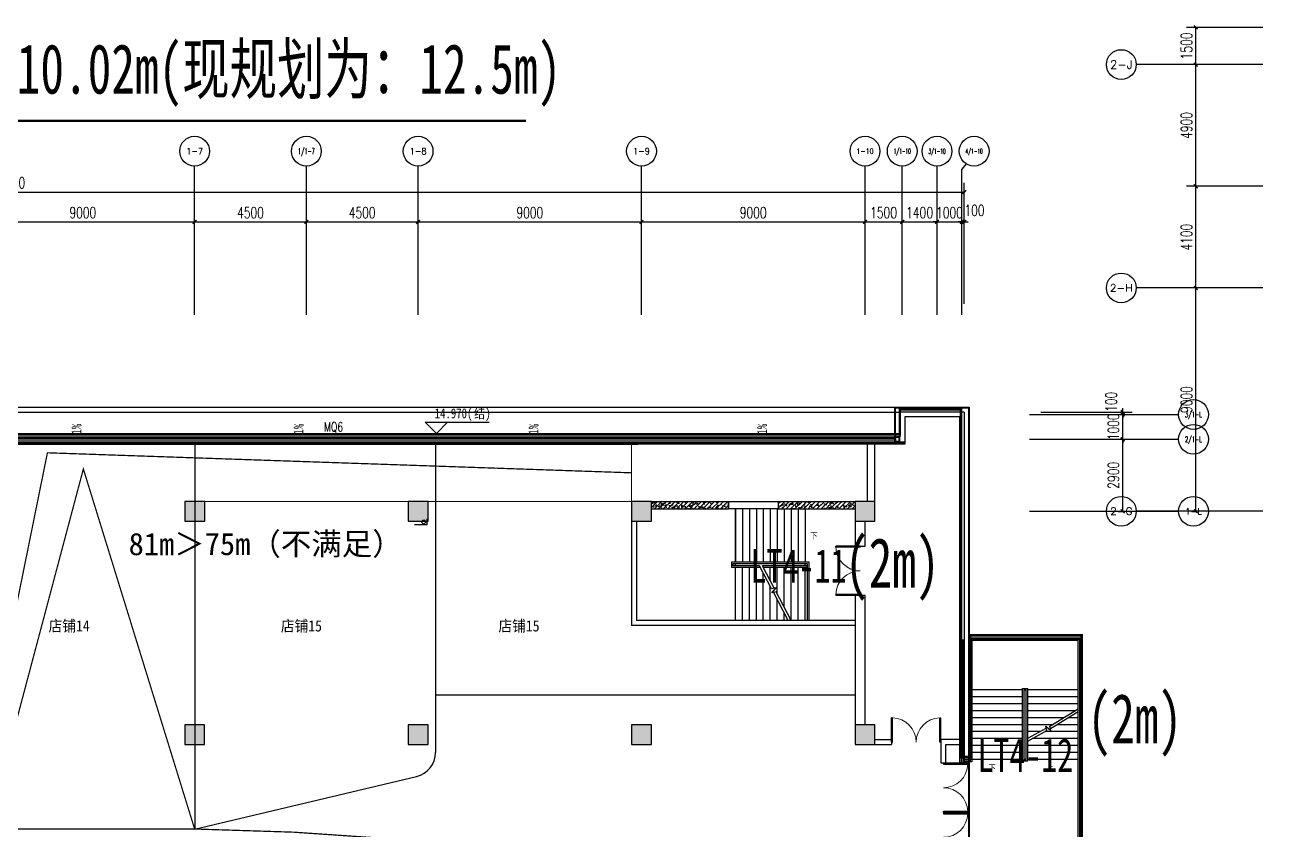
# Model space of a CAD drawing. Header units: millimetres. Extents: x 2508758 to 2608101, y 258149 to 386457.
# Drawn here: x 2557769 to 2608074, y 354016 to 386457 of the extents above; entities that cross this region are included whole.
import ezdxf
from ezdxf.enums import TextEntityAlignment as Align

# ---------------------------------------------------------------- set-up
doc = ezdxf.new("R2010")
doc.units = ezdxf.units.MM
doc.header["$MEASUREMENT"] = 0
doc.linetypes.add('_DASH', pattern=[0.6, 0.4, -0.2])
doc.linetypes.add('DASH', pattern=[0.35, 0.25, -0.1])
doc.layers.get('0').update_dxf_attribs({"linetype": 'CONTINUOUS'})
doc.layers.get('Defpoints').update_dxf_attribs({"linetype": 'CONTINUOUS'})
for name, color, linetype in [('0-商铺线', 2, 'CONTINUOUS'), ('AXIS', 3, 'CONTINUOUS'), ('AXIS_TEXT', 7, 'CONTINUOUS'), ('COLUMN', 255, 'CONTINUOUS'), ('DIM_ELEV', 3, 'CONTINUOUS'), ('DIM_SYMB', 3, 'CONTINUOUS'), ('PUB_HATCH', 251, 'CONTINUOUS'), ('PUB_TEXT', 7, 'CONTINUOUS'), ('RAIL', 163, 'CONTINUOUS'), ('STAIR', 2, 'CONTINUOUS'), ('WALL', 255, 'CONTINUOUS'), ('WINDOW', 4, 'CONTINUOUS'), ('栏杆', 212, 'CONTINUOUS'), ('疏散指示', 1, 'CONTINUOUS'), ('索引', 1, 'CONTINUOUS'), ('门窗', 40, 'CONTINUOUS')]:
    doc.layers.add(name, color=color, linetype=linetype)
doc.layers.add('fire', color=1, linetype='CONTINUOUS', lineweight=5)
doc.styles.add('_TCH_AXIS', font='COMPLEX', dxfattribs={"bigfont": 'GBCBIG'})
doc.styles.add('_TCH_DIM', font='', dxfattribs={"width": 0.8})
doc.styles.add('_TCH_SPACE', font='SIMPLEX', dxfattribs={"height": 5, "bigfont": 'GBCBIG'})
doc.styles.add('COMPLEX', font='COMPLEX')
doc.styles.add('DIM_FONT', font='SIMPLEX', dxfattribs={"width": 0.7, "bigfont": 'GBCBIG'})
doc.styles.add('TK-TITLE', font='simhei.ttf', dxfattribs={"height": 350})
doc.styles.add('黑体', font='simhei.ttf', dxfattribs={"width": 0.7})
doc.styles.get('_TCH_DIM').set_extended_font_data('SimSun')
doc.dimstyles.new('_TCH_ARCH&&150', dxfattribs={"dimscale": 1.5, "dimtxt": 300, "dimasz": 100, "dimexe": 250, "dimexo": 300, "dimgap": 100, "dimtad": 1, "dimdec": 0, "dimzin": 0, "dimdsep": 46, "dimtxsty": 'DIM_FONT', "dimblk": 'ARCHTICK', "dimcen": 0.09, "dimclrt": 7, "dimazin": 2, "dimtfac": 1, "dimtdec": 0, "dimtix": 1, "dimtmove": 2, "dimatfit": 3, "dimfxl": 1, "dimtolj": 1, "dimtzin": 0, "dimarcsym": 0})
pattern_1 = [(45, (1355319.74, -337230.97), (-88.388348, 88.388348), []), (50, (1355319.74, -337230.97), (358.63009, -31.37607), [37.5, -412.5]), (355, (1355319.74, -337230.97), (-69.37567, 376.09607), [30, -330]), (100.4514, (1355349.62, -337233.58), (289.25469, 344.71977), [31.870095, -350.57106]), (46.1842, (1355319.74, -337130.97), (533.62052, -82.75951), [56.25, -618.75]), (96.6356, (1355364.2, -337137.86), (467.33135, 487.05894), [47.80514, -525.8565]), (351.1842, (1355319.74, -337130.97), (467.33097, 487.0593), [45, -495]), (21, (1355369.74, -337155.97), (298.453526, -201.309445), [37.5, -412.5]), (326, (1355369.74, -337155.97), (121.65767, 362.57502), [30, -330]), (71.4514, (1355394.6, -337172.74), (420.111314, 161.26525), [31.870095, -350.57106]), (37.5, (1355319.74, -337230.97), (6.079928, 166.446927), [0, -326, 0, -335, 0, -331.25]), (7.5, (1355319.74, -337230.97), (131.534769, 197.205856), [0, -191, 0, -318.5, 0, -126.25]), (327.5, (1355208.24, -337230.97), (266.911218, -11.277436), [0, -125, 0, -390, 0, -517.5]), (317.5, (1355158.24, -337230.97), (291.593085, 50.05249), [0, -162.5, 0, -259, 0, -367.5])]

# ---------------------------------------------------------------- blocks, each defined once
blk = doc.blocks.new('_ArchTick')
at = {"color": 0, "linetype": 'ByBlock', "const_width": 0.4}
blk.add_lwpolyline([(-0.5, -0.5), (0.5, 0.5)], dxfattribs=at)
blk = doc.blocks.new('*D9')
at = {"layer": 'AXIS', "color": 0, "lineweight": -2, "transparency": 16777216}
for p, q in [((2607624, 375860), (2604549, 375860)), ((2604924, 366860), (2604924, 375860)), ((2607624, 366860), (2604549, 366860))]:
    blk.add_line(p, q, dxfattribs=at)
at = {"layer": 'Defpoints', "color": 0, "transparency": 16777216}
for p in [(2604924, 375860), (2608074, 375860), (2608074, 366860)]:
    blk.add_point(p, dxfattribs=at)
at = {"layer": 'AXIS', "color": 0, "lineweight": -2, "transparency": 16777216, "xscale": 150, "yscale": 150, "zscale": 150}
for p, rotation in [((2604924, 375860), 90), ((2604924, 366860), 270)]:
    blk.add_blockref('_ArchTick', p, dxfattribs=dict(at, rotation=rotation))
at = {"layer": 'AXIS', "color": 7, "transparency": 16777216, "insert": (2604549, 371360), "char_height": 450, "attachment_point": 5, "rotation": 90, "style": 'DIM_FONT'}
blk.add_mtext('\\A1;9000', dxfattribs=at)
blk = doc.blocks.new('*D10')
at = {"layer": 'AXIS', "color": 0, "lineweight": -2, "transparency": 16777216}
for p, q in [((2607624, 379960), (2604549, 379960)), ((2604924, 375860), (2604924, 379960)), ((2607624, 375860), (2604549, 375860))]:
    blk.add_line(p, q, dxfattribs=at)
at = {"layer": 'Defpoints', "color": 0, "transparency": 16777216}
for p in [(2604924, 379960), (2608074, 379960), (2608074, 375860)]:
    blk.add_point(p, dxfattribs=at)
at = {"layer": 'AXIS', "color": 0, "lineweight": -2, "transparency": 16777216, "xscale": 150, "yscale": 150, "zscale": 150}
for p, rotation in [((2604924, 379960), 90), ((2604924, 375860), 270)]:
    blk.add_blockref('_ArchTick', p, dxfattribs=dict(at, rotation=rotation))
at = {"layer": 'AXIS', "color": 7, "transparency": 16777216, "insert": (2604549, 377910), "char_height": 450, "attachment_point": 5, "rotation": 90, "style": 'DIM_FONT'}
blk.add_mtext('\\A1;4100', dxfattribs=at)
blk = doc.blocks.new('*D11')
at = {"layer": 'AXIS', "color": 0, "lineweight": -2, "transparency": 16777216}
for p, q in [((2607624, 384860), (2604549, 384860)), ((2604924, 379960), (2604924, 384860)), ((2607624, 379960), (2604549, 379960))]:
    blk.add_line(p, q, dxfattribs=at)
at = {"layer": 'Defpoints', "color": 0, "transparency": 16777216}
for p in [(2604924, 384860), (2608074, 384860), (2608074, 379960)]:
    blk.add_point(p, dxfattribs=at)
at = {"layer": 'AXIS', "color": 0, "lineweight": -2, "transparency": 16777216, "xscale": 150, "yscale": 150, "zscale": 150}
for p, rotation in [((2604924, 384860), 90), ((2604924, 379960), 270)]:
    blk.add_blockref('_ArchTick', p, dxfattribs=dict(at, rotation=rotation))
at = {"layer": 'AXIS', "color": 7, "transparency": 16777216, "insert": (2604549, 382410), "char_height": 450, "attachment_point": 5, "rotation": 90, "style": 'DIM_FONT'}
blk.add_mtext('\\A1;4900', dxfattribs=at)
blk = doc.blocks.new('*D12')
at = {"layer": 'AXIS', "color": 0, "lineweight": -2, "transparency": 16777216}
for p, q in [((2607624, 386360), (2604549, 386360)), ((2604924, 384860), (2604924, 386360)), ((2607624, 384860), (2604549, 384860))]:
    blk.add_line(p, q, dxfattribs=at)
at = {"layer": 'Defpoints', "color": 0, "transparency": 16777216}
for p in [(2604924, 386360), (2608074, 386360), (2608074, 384860)]:
    blk.add_point(p, dxfattribs=at)
at = {"layer": 'AXIS', "color": 0, "lineweight": -2, "transparency": 16777216, "xscale": 150, "yscale": 150, "zscale": 150}
for p, rotation in [((2604924, 386360), 90), ((2604924, 384860), 270)]:
    blk.add_blockref('_ArchTick', p, dxfattribs=dict(at, rotation=rotation))
at = {"layer": 'AXIS', "color": 7, "transparency": 16777216, "insert": (2604549, 385610), "char_height": 450, "attachment_point": 5, "rotation": 90, "style": 'DIM_FONT'}
blk.add_mtext('\\A1;1500', dxfattribs=at)
blk = doc.blocks.new('_AXISO')
blk.add_circle((0, 0), 0.5)
at = {"layer": 'AXIS_TEXT', "style": 'COMPLEX', "width": 1.041667}
blk.add_attdef('A', text='', height=0.56, dxfattribs=at).set_placement((-0.25, -0.28), (0.25, -0.28), align=Align.FIT)
blk = doc.blocks.new('*D24')
at = {"layer": 'AXIS', "color": 0, "lineweight": -2, "transparency": 16777216}
for p, q in [((2598680, 369760), (2602355, 369760)), ((2601980, 366860), (2601980, 369760)), ((2598680, 366860), (2602355, 366860))]:
    blk.add_line(p, q, dxfattribs=at)
at = {"layer": 'Defpoints', "color": 0, "transparency": 16777216}
for p in [(2598230, 369760), (2601980, 369760), (2598230, 366860)]:
    blk.add_point(p, dxfattribs=at)
at = {"layer": 'AXIS', "color": 0, "lineweight": -2, "transparency": 16777216, "xscale": 150, "yscale": 150, "zscale": 150}
for p, rotation in [((2601980, 369760), 90), ((2601980, 366860), 270)]:
    blk.add_blockref('_ArchTick', p, dxfattribs=dict(at, rotation=rotation))
at = {"layer": 'AXIS', "color": 7, "transparency": 16777216, "insert": (2601605, 368310), "char_height": 450, "attachment_point": 5, "rotation": 90, "style": 'DIM_FONT'}
blk.add_mtext('\\A1;2900', dxfattribs=at)
blk = doc.blocks.new('*D25')
at = {"layer": 'AXIS', "color": 0, "lineweight": -2, "transparency": 16777216}
for p, q in [((2598680, 370760), (2602355, 370760)), ((2601980, 370760), (2601980, 370910)), ((2601980, 369760), (2601980, 370760)), ((2598680, 369760), (2602355, 369760)), ((2601980, 369760), (2601980, 369610))]:
    blk.add_line(p, q, dxfattribs=at)
at = {"layer": 'Defpoints', "color": 0, "transparency": 16777216}
for p in [(2598230, 370760), (2601980, 370760), (2598230, 369760)]:
    blk.add_point(p, dxfattribs=at)
at = {"layer": 'AXIS', "color": 0, "lineweight": -2, "transparency": 16777216, "xscale": 150, "yscale": 150, "zscale": 150}
for p, rotation in [((2601980, 370760), 270), ((2601980, 369760), 90)]:
    blk.add_blockref('_ArchTick', p, dxfattribs=dict(at, rotation=rotation))
at = {"layer": 'AXIS', "color": 7, "transparency": 16777216, "insert": (2601605, 370260), "char_height": 450, "attachment_point": 5, "rotation": 90, "style": 'DIM_FONT'}
blk.add_mtext('\\A1;1000', dxfattribs=at)
blk = doc.blocks.new('*D26')
at = {"layer": 'AXIS', "color": 0, "lineweight": -2, "transparency": 16777216}
for p, q in [((2598680, 370860), (2602355, 370860)), ((2598680, 370760), (2602355, 370760)), ((2601980, 370860), (2601980, 371010)), ((2601980, 370760), (2601980, 370860)), ((2601980, 370760), (2601980, 370610))]:
    blk.add_line(p, q, dxfattribs=at)
at = {"layer": 'Defpoints', "color": 0, "transparency": 16777216}
for p in [(2598230, 370860), (2598230, 370760), (2601980, 370860)]:
    blk.add_point(p, dxfattribs=at)
at = {"layer": 'AXIS', "color": 0, "lineweight": -2, "transparency": 16777216, "xscale": 150, "yscale": 150, "zscale": 150}
for p, rotation in [((2601980, 370860), 270), ((2601980, 370760), 90)]:
    blk.add_blockref('_ArchTick', p, dxfattribs=dict(at, rotation=rotation))
at = {"layer": 'AXIS', "color": 7, "transparency": 16777216, "insert": (2601515, 371270), "char_height": 450, "attachment_point": 5, "rotation": 90, "style": 'DIM_FONT'}
blk.add_mtext('\\A1;100', dxfattribs=at)
blk = doc.blocks.new('*D73')
at = {"layer": 'AXIS', "color": 0, "lineweight": -2, "transparency": 16777216}
for p, q in [((2555601, 375220), (2555601, 378895)), ((2564601, 375220), (2564601, 378895)), ((2555601, 378520), (2564601, 378520))]:
    blk.add_line(p, q, dxfattribs=at)
at = {"layer": 'Defpoints', "color": 0, "transparency": 16777216}
for p in [(2564601, 378520), (2555601, 374770), (2564601, 374770)]:
    blk.add_point(p, dxfattribs=at)
at = {"layer": 'AXIS', "color": 0, "lineweight": -2, "transparency": 16777216, "xscale": 150, "yscale": 150, "zscale": 150, "rotation": 180}
blk.add_blockref('_ArchTick', (2555601, 378520), dxfattribs=at)
at = {"layer": 'AXIS', "color": 0, "lineweight": -2, "transparency": 16777216, "xscale": 150, "yscale": 150, "zscale": 150}
blk.add_blockref('_ArchTick', (2564601, 378520), dxfattribs=at)
at = {"layer": 'AXIS', "color": 7, "transparency": 16777216, "insert": (2560101, 378895), "char_height": 450, "attachment_point": 5, "style": 'DIM_FONT'}
blk.add_mtext('\\A1;9000', dxfattribs=at)
blk = doc.blocks.new('*D74')
at = {"layer": 'AXIS', "color": 0, "lineweight": -2, "transparency": 16777216}
for p, q in [((2564601, 375220), (2564601, 378895)), ((2569101, 375220), (2569101, 378895)), ((2564601, 378520), (2569101, 378520))]:
    blk.add_line(p, q, dxfattribs=at)
at = {"layer": 'Defpoints', "color": 0, "transparency": 16777216}
for p in [(2569101, 378520), (2564601, 374770), (2569101, 374770)]:
    blk.add_point(p, dxfattribs=at)
at = {"layer": 'AXIS', "color": 0, "lineweight": -2, "transparency": 16777216, "xscale": 150, "yscale": 150, "zscale": 150, "rotation": 180}
blk.add_blockref('_ArchTick', (2564601, 378520), dxfattribs=at)
at = {"layer": 'AXIS', "color": 0, "lineweight": -2, "transparency": 16777216, "xscale": 150, "yscale": 150, "zscale": 150}
blk.add_blockref('_ArchTick', (2569101, 378520), dxfattribs=at)
at = {"layer": 'AXIS', "color": 7, "transparency": 16777216, "insert": (2566851, 378895), "char_height": 450, "attachment_point": 5, "style": 'DIM_FONT'}
blk.add_mtext('\\A1;4500', dxfattribs=at)
blk = doc.blocks.new('*D75')
at = {"layer": 'AXIS', "color": 0, "lineweight": -2, "transparency": 16777216}
for p, q in [((2569101, 375220), (2569101, 378895)), ((2573601, 375220), (2573601, 378895)), ((2569101, 378520), (2573601, 378520))]:
    blk.add_line(p, q, dxfattribs=at)
at = {"layer": 'Defpoints', "color": 0, "transparency": 16777216}
for p in [(2573601, 378520), (2569101, 374770), (2573601, 374770)]:
    blk.add_point(p, dxfattribs=at)
at = {"layer": 'AXIS', "color": 0, "lineweight": -2, "transparency": 16777216, "xscale": 150, "yscale": 150, "zscale": 150, "rotation": 180}
blk.add_blockref('_ArchTick', (2569101, 378520), dxfattribs=at)
at = {"layer": 'AXIS', "color": 0, "lineweight": -2, "transparency": 16777216, "xscale": 150, "yscale": 150, "zscale": 150}
blk.add_blockref('_ArchTick', (2573601, 378520), dxfattribs=at)
at = {"layer": 'AXIS', "color": 7, "transparency": 16777216, "insert": (2571351, 378895), "char_height": 450, "attachment_point": 5, "style": 'DIM_FONT'}
blk.add_mtext('\\A1;4500', dxfattribs=at)
blk = doc.blocks.new('*D76')
at = {"layer": 'AXIS', "color": 0, "lineweight": -2, "transparency": 16777216}
for p, q in [((2573601, 375220), (2573601, 378895)), ((2582601, 375220), (2582601, 378895)), ((2573601, 378520), (2582601, 378520))]:
    blk.add_line(p, q, dxfattribs=at)
at = {"layer": 'Defpoints', "color": 0, "transparency": 16777216}
for p in [(2582601, 378520), (2573601, 374770), (2582601, 374770)]:
    blk.add_point(p, dxfattribs=at)
at = {"layer": 'AXIS', "color": 0, "lineweight": -2, "transparency": 16777216, "xscale": 150, "yscale": 150, "zscale": 150, "rotation": 180}
blk.add_blockref('_ArchTick', (2573601, 378520), dxfattribs=at)
at = {"layer": 'AXIS', "color": 0, "lineweight": -2, "transparency": 16777216, "xscale": 150, "yscale": 150, "zscale": 150}
blk.add_blockref('_ArchTick', (2582601, 378520), dxfattribs=at)
at = {"layer": 'AXIS', "color": 7, "transparency": 16777216, "insert": (2578101, 378895), "char_height": 450, "attachment_point": 5, "style": 'DIM_FONT'}
blk.add_mtext('\\A1;9000', dxfattribs=at)
blk = doc.blocks.new('*D77')
at = {"layer": 'AXIS', "color": 0, "lineweight": -2, "transparency": 16777216}
for p, q in [((2582601, 375220), (2582601, 378895)), ((2591601, 375220), (2591601, 378895)), ((2582601, 378520), (2591601, 378520))]:
    blk.add_line(p, q, dxfattribs=at)
at = {"layer": 'Defpoints', "color": 0, "transparency": 16777216}
for p in [(2591601, 378520), (2582601, 374770), (2591601, 374770)]:
    blk.add_point(p, dxfattribs=at)
at = {"layer": 'AXIS', "color": 0, "lineweight": -2, "transparency": 16777216, "xscale": 150, "yscale": 150, "zscale": 150, "rotation": 180}
blk.add_blockref('_ArchTick', (2582601, 378520), dxfattribs=at)
at = {"layer": 'AXIS', "color": 0, "lineweight": -2, "transparency": 16777216, "xscale": 150, "yscale": 150, "zscale": 150}
blk.add_blockref('_ArchTick', (2591601, 378520), dxfattribs=at)
at = {"layer": 'AXIS', "color": 7, "transparency": 16777216, "insert": (2587101, 378895), "char_height": 450, "attachment_point": 5, "style": 'DIM_FONT'}
blk.add_mtext('\\A1;9000', dxfattribs=at)
blk = doc.blocks.new('*D78')
at = {"layer": 'AXIS', "color": 0, "lineweight": -2, "transparency": 16777216}
for p, q in [((2591601, 375220), (2591601, 378895)), ((2593101, 375220), (2593101, 378895)), ((2591601, 378520), (2593101, 378520))]:
    blk.add_line(p, q, dxfattribs=at)
at = {"layer": 'Defpoints', "color": 0, "transparency": 16777216}
for p in [(2593101, 378520), (2591601, 374770), (2593101, 374770)]:
    blk.add_point(p, dxfattribs=at)
at = {"layer": 'AXIS', "color": 0, "lineweight": -2, "transparency": 16777216, "xscale": 150, "yscale": 150, "zscale": 150, "rotation": 180}
blk.add_blockref('_ArchTick', (2591601, 378520), dxfattribs=at)
at = {"layer": 'AXIS', "color": 0, "lineweight": -2, "transparency": 16777216, "xscale": 150, "yscale": 150, "zscale": 150}
blk.add_blockref('_ArchTick', (2593101, 378520), dxfattribs=at)
at = {"layer": 'AXIS', "color": 7, "transparency": 16777216, "insert": (2592351, 378895), "char_height": 450, "attachment_point": 5, "style": 'DIM_FONT'}
blk.add_mtext('\\A1;1500', dxfattribs=at)
blk = doc.blocks.new('*D79')
at = {"layer": 'AXIS', "color": 0, "lineweight": -2, "transparency": 16777216}
for p, q in [((2593101, 375220), (2593101, 378895)), ((2594501, 375220), (2594501, 378895)), ((2593101, 378520), (2594501, 378520))]:
    blk.add_line(p, q, dxfattribs=at)
at = {"layer": 'Defpoints', "color": 0, "transparency": 16777216}
for p in [(2594501, 378520), (2593101, 374770), (2594501, 374770)]:
    blk.add_point(p, dxfattribs=at)
at = {"layer": 'AXIS', "color": 0, "lineweight": -2, "transparency": 16777216, "xscale": 150, "yscale": 150, "zscale": 150, "rotation": 180}
blk.add_blockref('_ArchTick', (2593101, 378520), dxfattribs=at)
at = {"layer": 'AXIS', "color": 0, "lineweight": -2, "transparency": 16777216, "xscale": 150, "yscale": 150, "zscale": 150}
blk.add_blockref('_ArchTick', (2594501, 378520), dxfattribs=at)
at = {"layer": 'AXIS', "color": 7, "transparency": 16777216, "insert": (2593801, 378895), "char_height": 450, "attachment_point": 5, "style": 'DIM_FONT'}
blk.add_mtext('\\A1;1400', dxfattribs=at)
blk = doc.blocks.new('*D80')
at = {"layer": 'AXIS', "color": 0, "lineweight": -2, "transparency": 16777216}
for p, q in [((2594501, 375220), (2594501, 378895)), ((2595501, 375220), (2595501, 378895)), ((2594501, 378520), (2594351, 378520)), ((2594501, 378520), (2595501, 378520)), ((2595501, 378520), (2595651, 378520))]:
    blk.add_line(p, q, dxfattribs=at)
at = {"layer": 'Defpoints', "color": 0, "transparency": 16777216}
for p in [(2595501, 378520), (2594501, 374770), (2595501, 374770)]:
    blk.add_point(p, dxfattribs=at)
at = {"layer": 'AXIS', "color": 0, "lineweight": -2, "transparency": 16777216, "xscale": 150, "yscale": 150, "zscale": 150}
blk.add_blockref('_ArchTick', (2594501, 378520), dxfattribs=at)
at = {"layer": 'AXIS', "color": 0, "lineweight": -2, "transparency": 16777216, "xscale": 150, "yscale": 150, "zscale": 150, "rotation": 180}
blk.add_blockref('_ArchTick', (2595501, 378520), dxfattribs=at)
at = {"layer": 'AXIS', "color": 7, "transparency": 16777216, "insert": (2595001, 378895), "char_height": 450, "attachment_point": 5, "style": 'DIM_FONT'}
blk.add_mtext('\\A1;1000', dxfattribs=at)
blk = doc.blocks.new('*D81')
at = {"layer": 'AXIS', "color": 0, "lineweight": -2, "transparency": 16777216}
for p, q in [((2595501, 375220), (2595501, 378895)), ((2595601, 375220), (2595601, 378895)), ((2595501, 378520), (2595351, 378520)), ((2595501, 378520), (2595601, 378520)), ((2595601, 378520), (2595751, 378520))]:
    blk.add_line(p, q, dxfattribs=at)
at = {"layer": 'Defpoints', "color": 0, "transparency": 16777216}
for p in [(2595601, 378520), (2595501, 374770), (2595601, 374770)]:
    blk.add_point(p, dxfattribs=at)
at = {"layer": 'AXIS', "color": 0, "lineweight": -2, "transparency": 16777216, "xscale": 150, "yscale": 150, "zscale": 150}
blk.add_blockref('_ArchTick', (2595501, 378520), dxfattribs=at)
at = {"layer": 'AXIS', "color": 0, "lineweight": -2, "transparency": 16777216, "xscale": 150, "yscale": 150, "zscale": 150, "rotation": 180}
blk.add_blockref('_ArchTick', (2595601, 378520), dxfattribs=at)
at = {"layer": 'AXIS', "color": 7, "transparency": 16777216, "insert": (2596011, 378985), "char_height": 450, "attachment_point": 5, "style": 'DIM_FONT'}
blk.add_mtext('\\A1;100', dxfattribs=at)
blk = doc.blocks.new('*D82')
at = {"layer": 'AXIS', "color": 0, "lineweight": -2, "transparency": 16777216}
for p, q in [((2518601, 375220), (2518601, 380095)), ((2595601, 375220), (2595601, 380095)), ((2518601, 379720), (2595601, 379720))]:
    blk.add_line(p, q, dxfattribs=at)
at = {"layer": 'Defpoints', "color": 0, "transparency": 16777216}
for p in [(2595601, 379720), (2518601, 374770), (2595601, 374770)]:
    blk.add_point(p, dxfattribs=at)
at = {"layer": 'AXIS', "color": 0, "lineweight": -2, "transparency": 16777216, "xscale": 150, "yscale": 150, "zscale": 150, "rotation": 180}
blk.add_blockref('_ArchTick', (2518601, 379720), dxfattribs=at)
at = {"layer": 'AXIS', "color": 0, "lineweight": -2, "transparency": 16777216, "xscale": 150, "yscale": 150, "zscale": 150}
blk.add_blockref('_ArchTick', (2595601, 379720), dxfattribs=at)
at = {"layer": 'AXIS', "color": 7, "transparency": 16777216, "insert": (2557101, 380095), "char_height": 450, "attachment_point": 5, "style": 'DIM_FONT'}
blk.add_mtext('\\A1;77000', dxfattribs=at)
blk = doc.blocks.new('_FZH')
blk.add_lwpolyline([(-0.5, -0.5), (0.5, -0.5), (0.5, 0.5), (-0.5, 0.5)], close=True)
at = {"layer": 'PUB_HATCH'}
blk.add_solid([(-0.5, -0.5), (0.5, -0.5), (-0.5, 0.5), (0.5, 0.5)], dxfattribs=at)
blk = doc.blocks.new('$TCHSYS$WIN2D')
for p, q in [((-0.5, 0.5), (0.5, 0.5)), ((-0.5, 0.5), (-0.5, -0.5)), ((0.5, 0.5), (0.5, -0.5)), ((0.5, 0.1667), (-0.5, 0.1667)), ((0.5, -0.1667), (-0.5, -0.1667)), ((-0.5, -0.5), (0.5, -0.5))]:
    blk.add_line(p, q)
blk = doc.blocks.new('$DorLib2D$00000002')
for p, q in [((-0.5, 0), (-0.5, 0.4875)), ((-0.475, 0.4875), (-0.5, 0.4875)), ((-0.475, 0), (-0.475, 0.4875)), ((0.475, 0), (0.475, 0.4875)), ((0.475, 0.4875), (0.5, 0.4875)), ((0.5, 0), (0.5, 0.4875)), ((-0.5, 0), (-0.475, 0)), ((0.5, 0), (0.475, 0))]:
    blk.add_line(p, q)
at = {"lineweight": 13}
for centre, start, end in [((-0.4875, 0), 0, 88.53072), ((0.4875, 0), 91.46928, 180)]:
    blk.add_arc(centre, 0.4875, start, end, dxfattribs=at)

msp = doc.modelspace()

# ---------------------------------------------------------------- hatches: boundary and pattern name
at = {"layer": 'PUB_HATCH'}
h = msp.add_hatch(dxfattribs=at)
h.set_pattern_fill('钢筋混凝土', color=256, scale=50, style=0)
h.set_pattern_definition(pattern_1)
h.paths.add_polyline_path([(2583001.5, 367260.5), (2583001.5, 366960.5), (2586101.5, 366960.5), (2586101.5, 367260.5)])
h = msp.add_hatch(dxfattribs=at)
h.set_pattern_fill('钢筋混凝土', color=256, scale=50, style=0)
h.set_pattern_definition(pattern_1)
h.paths.add_polyline_path([(2591201.5, 366960.5), (2591201.5, 367260.5), (2588101.5, 367260.5), (2588101.5, 366960.5)])

# ---------------------------------------------------------------- linework, layer by layer
msp.add_line((2595601.5, 361660.5), (2595401.5, 361660.5))
at = {"layer": '0-商铺线'}
for p, q in [((2564612.5, 369560.5), (2564612.5, 354060.5)), ((2574301.5, 369660.5), (2574301.5, 357143.5)), ((2574301.5, 359460.5), (2591201.5, 359460.5)), ((2564601.5, 354057.9), (2573531.7, 356170.4))]:
    msp.add_line(p, q, dxfattribs=at)
msp.add_lwpolyline([(2573601.5, 369560.5), (2547701.5, 369660.5), (2547701.5, 370660.5), (2545501.5, 370660.5), (2545501.5, 367260.5), (2537801.5, 367260.5), (2537801.5, 370660.5), (2518801.5, 370660.5), (2518801.5, 349035.5), (2532401.5, 349035.5), (2532401.5, 349035.5), (2536249.9, 353871.8, -0.2285227), (2536641.2, 354060.5), (2564612.5, 354060.5)], format="xyb", dxfattribs=at)
msp.add_arc((2573301.5, 357143.5), 1000, 283.30918, 360, dxfattribs=at)
at = {"layer": 'AXIS'}
for p, q in [((2607624.4, 384860.5), (2602524.4, 384860.5)), ((2595682.1, 380858.5), (2595501.5, 380650.1)), ((2564601.5, 374770.1), (2564601.5, 380770.1)), ((2569101.5, 374770.1), (2569101.5, 380770.1)), ((2573601.5, 374770.1), (2573601.5, 380770.1)), ((2582601.5, 374770.1), (2582601.5, 380770.1)), ((2591601.5, 374770.1), (2591601.5, 380770.1)), ((2593101.5, 374770.1), (2593101.5, 380770.1)), ((2594501.5, 374770.1), (2594501.5, 380770.1)), ((2595501.5, 374770.1), (2595501.5, 380650.1)), ((2607624.4, 375860.5), (2602524.4, 375860.5)), ((2598230.4, 370760.5), (2604230.4, 370760.5)), ((2598230.4, 369760.5), (2604230.4, 369760.5)), ((2598230.4, 366860.5), (2604230.4, 366860.5)), ((2607624.4, 366860.5), (2602524.4, 366860.5))]:
    msp.add_line(p, q, dxfattribs=at)
for centre in [(2564601.5, 381370.1), (2569101.5, 381370.1), (2573601.5, 381370.1), (2582601.5, 381370.1), (2591601.5, 381370.1), (2593101.5, 381370.1), (2594501.5, 381370.1), (2595995.5, 381370.1), (2604830.4, 370760.5), (2604830.4, 369760.5), (2604830.4, 366860.5)]:
    msp.add_circle(centre, 600, dxfattribs=at)
at = {"layer": 'DIM_ELEV'}
for p, q in [((2574340.8, 369999.5), (2573890.8, 370449.5)), ((2573890.8, 370449.5), (2576462.6, 370449.5)), ((2574340.8, 369999.5), (2574790.8, 370449.5))]:
    msp.add_line(p, q, dxfattribs=at)
at = {"layer": 'DIM_SYMB'}
for points in [[(2560154.1, 369932.2, 0, 0, 0), (2560154.1, 370540.5, 120, 0, 0), (2560154.1, 370990.5, 0, 0, 0)], [(2569101.5, 369932.2, 0, 0, 0), (2569101.5, 370540.5, 120, 0, 0), (2569101.5, 370990.5, 0, 0, 0)], [(2578563.4, 369932.2, 0, 0, 0), (2578563.4, 370540.5, 120, 0, 0), (2578563.4, 370990.5, 0, 0, 0)], [(2587767.5, 369932.2, 0, 0, 0), (2587767.5, 370540.5, 120, 0, 0), (2587767.5, 370990.5, 0, 0, 0)], [(2589349.3, 365890.5, 0, 0, 0), (2585174.4, 365890.5, 0, 0, 0), (2585174.4, 363530.5, 0, 0, 0), (2586849.7, 363530.5, 80, 0, 0), (2587100.7, 363530.5, 0, 0, 0)], [(2596701, 356775.5, 0, 0, 0), (2596701, 361147.2, 0, 0, 0), (2599312.7, 361147.2, 0, 0, 0), (2599312.7, 360068.8, 80, 0, 0), (2599312.7, 359768.8, 0, 0, 0)], [(2599286.4, 356563.7, 0, 0, 0), (2599286.4, 357523.7, 80, 0, 0), (2599286.4, 357823.7, 0, 0, 0)]]:
    msp.add_lwpolyline(points, format="xyseb", dxfattribs=at)
at = {"layer": 'fire', "color": 5, "linetype": '_DASH', "ltscale": 1000, "const_width": 50}
msp.add_lwpolyline([(2582201.5, 368410.5), (2558672.8, 369217.4), (2555601.5, 354060.5), (2536264.1, 350754.2), (2532807.8, 341414.2)], dxfattribs=at)
at = {"layer": 'fire', "color": 1}
for points in [[(2564612.5, 367260.5), (2564612.5, 369560.5)], [(2564612.5, 367260.5), (2582201.5, 367260.5), (2582201.5, 369560.5)]]:
    msp.add_lwpolyline(points, dxfattribs=at)
at = {"layer": 'fire', "color": 1, "linetype": '_DASH', "ltscale": 1000, "const_width": 50}
msp.add_lwpolyline([(2532807.8, 341414.2), (2537650.8, 350517.5), (2556266.2, 354060.5), (2560120.1, 368564), (2564601.5, 354057.9), (2568598.2, 353929.5), (2587151.1, 352660.5)], dxfattribs=at)
at = {"layer": 'RAIL'}
msp.add_line((2547901.5, 371060.5), (2593001.5, 371060.5), dxfattribs=at)
for points in [[(2592801.5, 369860.5), (2592801.5, 371060.5), (2593301.5, 371060.5), (2595801.5, 371060.5), (2595801.5, 370760.5), (2595801.5, 339840.5)], [(2592831.5, 369860.5), (2592831.5, 371030.5), (2593301.5, 371030.5), (2595771.5, 371030.5), (2595771.5, 370760.5), (2595771.5, 339840.5)]]:
    msp.add_lwpolyline(points, dxfattribs=at)
for points in [[(2593001.5, 369860.5), (2592801.5, 369860.5), (2592801.5, 369660.5), (2593001.5, 369660.5)], [(2592971.5, 369830.5), (2592831.5, 369830.5), (2592831.5, 369690.5), (2592971.5, 369690.5)]]:
    msp.add_lwpolyline(points, close=True, dxfattribs=at)
at = {"layer": 'STAIR', "linetype": 'DASH'}
msp.add_line((2547901.5, 370860.5), (2593001.5, 370860.5), dxfattribs=at)
at = {"layer": 'STAIR'}
for p, q in [((2586384.6, 366960.5), (2586384.6, 364820.5)), ((2586384.6, 364820.5), (2586384.6, 366960.5)), ((2586664.6, 366960.5), (2586664.6, 364820.5)), ((2586944.6, 366960.5), (2586944.6, 364820.5)), ((2587224.6, 366960.5), (2587224.6, 364820.5)), ((2587504.6, 366960.5), (2587504.6, 364820.5)), ((2587784.6, 366960.5), (2587784.6, 364820.5)), ((2588064.6, 366960.5), (2588064.6, 364820.5)), ((2588344.6, 366960.5), (2588344.6, 364820.5)), ((2588624.6, 366960.5), (2588624.6, 364820.5)), ((2588904.6, 366960.5), (2588904.6, 364820.5)), ((2589184.6, 366960.5), (2589184.6, 364820.5)), ((2586234.6, 364600.5), (2586234.6, 364820.5)), ((2586234.6, 364820.5), (2589334.6, 364820.5)), ((2586294.6, 364660.5), (2586294.6, 364760.5)), ((2586294.6, 364760.5), (2589274.6, 364760.5)), ((2586384.6, 364760.5), (2589184.6, 364760.5)), ((2586384.6, 364660.5), (2586384.6, 364760.5)), ((2589184.6, 364660.5), (2589184.6, 364760.5)), ((2589274.6, 364760.5), (2589274.6, 362460.5)), ((2589334.6, 364820.5), (2589334.6, 362460.5)), ((2587387.9, 364600.5), (2586234.6, 364600.5)), ((2587356.4, 364660.5), (2586294.6, 364660.5)), ((2587356.4, 364660.5), (2586384.6, 364660.5)), ((2586384.6, 362460.5), (2586384.6, 364600.5)), ((2586384.6, 362460.5), (2586384.6, 364600.5)), ((2586664.6, 362460.5), (2586664.6, 364600.5)), ((2586944.6, 362460.5), (2586944.6, 364600.5)), ((2587224.6, 362460.5), (2587224.6, 364600.5)), ((2587841.6, 363736), (2587356.4, 364660.5)), ((2589184.6, 364660.5), (2587469.3, 364660.5)), ((2587942.6, 363758.7), (2587469.3, 364660.5)), ((2589274.6, 364660.5), (2587469.3, 364660.5)), ((2589274.6, 364600.5), (2587500.8, 364600.5)), ((2587504.6, 364593.3), (2587504.6, 364600.5)), ((2587504.6, 362460.5), (2587504.6, 364378.1)), ((2587784.6, 364059.8), (2587784.6, 364600.5)), ((2588064.6, 363526.3), (2588064.6, 364600.5)), ((2588344.6, 362992.9), (2588344.6, 364600.5)), ((2588624.6, 362460.5), (2588624.6, 364600.5)), ((2588904.6, 362460.5), (2588904.6, 364600.5)), ((2589184.6, 362460.5), (2589184.6, 364600.5)), ((2587784.6, 362460.5), (2587784.6, 363844.6)), ((2588023.8, 363777), (2587841.6, 363736)), ((2587842.8, 363578.1), (2588023.8, 363777)), ((2588016.8, 363617.3), (2587842.8, 363578.1)), ((2588511.1, 362460.5), (2587915.8, 363594.6)), ((2588624, 362460.5), (2588016.8, 363617.3)), ((2588064.6, 362460.5), (2588064.6, 363311.2)), ((2588344.6, 362460.5), (2588344.6, 362777.7)), ((2595801.5, 361760.5), (2600298.9, 361760.5)), ((2595851.5, 361710.5), (2600248.9, 361710.5)), ((2600248.9, 347610.5), (2600248.9, 361710.5)), ((2600298.9, 347560.5), (2600298.9, 361760.5)), ((2595901.5, 361660.5), (2600188.9, 361660.5)), ((2600188.9, 347660.5), (2600188.9, 361660.5)), ((2597935.2, 359720.5), (2597935.2, 356800.5)), ((2597935.2, 359720.5), (2598155.2, 359720.5)), ((2598155.2, 356800.5), (2598155.2, 359720.5)), ((2597935.2, 359660.5), (2595801.5, 359660.5)), ((2595851.5, 359380.5), (2595801.5, 359380.5)), ((2597935.2, 359380.5), (2595901.5, 359380.5)), ((2597995.2, 359660.5), (2597995.2, 356860.5)), ((2597995.2, 359660.5), (2597995.2, 356860.5)), ((2598095.2, 359660.5), (2597995.2, 359660.5)), ((2597995.2, 359660.5), (2598095.2, 359660.5)), ((2598095.2, 357615.3), (2598095.2, 359660.5)), ((2598095.2, 356860.5), (2598095.2, 359660.5)), ((2600188.9, 359660.5), (2598155.2, 359660.5)), ((2600188.9, 359380.5), (2598155.2, 359380.5)), ((2595851.5, 359100.5), (2595801.5, 359100.5)), ((2595851.5, 358820.5), (2595801.5, 358820.5)), ((2597935.2, 359100.5), (2595901.5, 359100.5)), ((2597935.2, 358820.5), (2595901.5, 358820.5)), ((2600188.9, 359100.5), (2598155.2, 359100.5)), ((2600050.1, 358820.5), (2598155.2, 358820.5)), ((2599042.2, 358205.4), (2600188.9, 358905.1)), ((2599069, 358105.4), (2600188.9, 358789.9)), ((2595851.5, 358540.5), (2595801.5, 358540.5)), ((2595851.5, 358260.5), (2595801.5, 358260.5)), ((2597935.2, 358540.5), (2595901.5, 358540.5)), ((2597935.2, 358260.5), (2595901.5, 358260.5)), ((2599591.3, 358540.5), (2598155.2, 358540.5)), ((2599132.4, 358260.5), (2598155.2, 358260.5)), ((2598930.7, 358025.6), (2598884.5, 358197.9)), ((2598884.5, 358197.9), (2599090.6, 358025)), ((2599090.6, 358025), (2599042.2, 358205.4)), ((2600188.9, 358260.5), (2599322.7, 358260.5)), ((2600188.9, 358540.5), (2599780.7, 358540.5)), ((2595851.5, 357980.5), (2595801.5, 357980.5)), ((2595851.5, 357700.5), (2595801.5, 357700.5)), ((2597935.2, 357980.5), (2595901.5, 357980.5)), ((2597935.2, 357700.5), (2595901.5, 357700.5)), ((2598155.2, 357716.4), (2598903.9, 358125.6)), ((2598155.2, 357601.1), (2598930.7, 358025.6)), ((2598638.4, 357980.5), (2598155.2, 357980.5)), ((2600188.9, 357700.5), (2598336.7, 357700.5)), ((2600188.9, 357980.5), (2598848.3, 357980.5)), ((2595851.5, 357420.5), (2595801.5, 357420.5)), ((2597935.2, 357420.5), (2595901.5, 357420.5)), ((2600188.9, 357420.5), (2598155.2, 357420.5)), ((2597935.2, 356860.5), (2595601.5, 356860.5)), ((2595851.5, 357140.5), (2595801.5, 357140.5)), ((2597935.2, 357140.5), (2595901.5, 357140.5)), ((2597935.2, 356800.5), (2598155.2, 356800.5)), ((2598095.2, 356860.5), (2597995.2, 356860.5)), ((2597995.2, 356860.5), (2598095.2, 356860.5)), ((2600188.9, 357140.5), (2598155.2, 357140.5)), ((2600188.9, 356860.5), (2598155.2, 356860.5))]:
    msp.add_line(p, q, dxfattribs=at)
for points in [[(2573951.5, 366560.5), (2573951.5, 366310.5), (2573451.5, 366310.5)], [(2595601.5, 356810.5), (2595851.5, 356810.5), (2595851.5, 361710.5)], [(2595801.5, 356860.5), (2595801.5, 361760.5)], [(2595901.5, 361660.5), (2595901.5, 356760.5), (2595601.5, 356760.5)]]:
    msp.add_lwpolyline(points, dxfattribs=at)
msp.add_circle((2573826.5, 366435.5), 75, dxfattribs=at)
at = {"layer": 'WALL'}
for p, q in [((2595601.5, 370860.5), (2593001.5, 370860.5)), ((2593001.5, 370860.5), (2593001.5, 369860.5)), ((2595601.5, 370860.5), (2595601.5, 356722.4)), ((2595401.5, 370660.5), (2593201.5, 370660.5)), ((2593201.5, 370660.5), (2593201.5, 369660.5)), ((2595401.5, 370660.5), (2595401.5, 356722.4)), ((2593001.5, 369860.5), (2592801.5, 369860.5)), ((2592801.5, 369860.5), (2592801.5, 369660.5)), ((2591701.5, 367260.5), (2591701.5, 369560.5)), ((2592001.5, 367260.5), (2592001.5, 369560.5)), ((2592801.5, 369660.5), (2593201.5, 369660.5)), ((2583001.5, 367260.5), (2586101.5, 367260.5)), ((2586101.5, 367260.5), (2586101.5, 366960.5)), ((2588101.5, 367260.5), (2591201.5, 367260.5)), ((2588101.5, 367260.5), (2588101.5, 366960.5)), ((2583001.5, 366960.5), (2586101.5, 366960.5)), ((2588101.5, 366960.5), (2591201.5, 366960.5)), ((2582201.5, 366460.5), (2582201.5, 362260.5)), ((2582401.5, 366460.5), (2582401.5, 362460.5)), ((2591201.5, 366460.5), (2591201.5, 365460.5)), ((2591601.5, 365460.5), (2591601.5, 366460.5)), ((2591201.5, 365460.5), (2591601.5, 365460.5)), ((2591201.5, 363460.5), (2591201.5, 358260.5)), ((2591601.5, 363460.5), (2591201.5, 363460.5)), ((2591601.5, 358260.5), (2591601.5, 363460.5)), ((2591201.5, 362260.5), (2582201.5, 362260.5)), ((2591201.5, 362460.5), (2582401.5, 362460.5)), ((2592001.5, 357660.5), (2592661.9, 357660.5)), ((2592001.5, 357460.5), (2592661.9, 357460.5)), ((2592661.9, 357660.5), (2592661.9, 357460.5))]:
    msp.add_line(p, q, dxfattribs=at)
msp.add_lwpolyline([(2586101.5, 367260.5), (2588101.5, 367260.5), (2588101.5, 366960.5), (2586101.5, 366960.5)], close=True, dxfattribs=at)
msp.add_lwpolyline([(2595401.5, 357660.5), (2594661.9, 357660.5), (2594661.9, 356722.4), (2594861.9, 356722.4), (2594861.9, 357460.5), (2595401.5, 357460.5)], dxfattribs=at)
at = {"layer": 'WINDOW'}
msp.add_line((2595601.5, 356722.4), (2595401.5, 356722.4), dxfattribs=at)
for points in [[(2595401.5, 361660.5), (2595401.5, 356722.4)], [(2595468.2, 361660.5), (2595468.2, 356722.4)], [(2595534.8, 361660.5), (2595534.8, 356722.4)], [(2595601.5, 361660.5), (2595601.5, 356722.4)]]:
    msp.add_lwpolyline(points, dxfattribs=at)
at = {"layer": '栏杆'}
for points in [[(2547701.5, 369660.5), (2547701.5, 369560.5), (2582451.5, 369560.5)], [(2547751.5, 369660.5), (2547751.5, 369610.5), (2582451.5, 369610.5)], [(2593201.5, 369660.5), (2593201.5, 369560.5), (2582451.5, 369560.5)], [(2593151.5, 369660.5), (2593151.5, 369610.5), (2582451.5, 369610.5)]]:
    msp.add_lwpolyline(points, dxfattribs=at)
at = {"layer": '索引', "const_width": 100}
for points in [[(2524007.2, 370860.5), (2528030.5, 382590.5), (2577944.9, 382590.5)], [(2595601.5, 321560.5), (2595601.5, 352560.5), (2595830.3, 352560.5), (2595830.3, 347637.4), (2600327.7, 347637.4), (2600327.7, 361860.5), (2595830.3, 361860.5), (2595830.3, 356960.5), (2595468.2, 356960.5), (2595468.2, 370960.5), (2593001.5, 370960.5), (2593001.5, 369960.5), (2547901.5, 369960.5)]]:
    msp.add_lwpolyline(points, dxfattribs=at)

# ---------------------------------------------------------------- block references
at = {"layer": 'AXIS'}
ref = msp.add_blockref('_AXISO', (2601924.4, 384860.5), dxfattribs=dict(at, xscale=1200, yscale=1200, zscale=1200))
ref.add_attrib('A', '2-J', dxfattribs={"layer": 'AXIS_TEXT', "height": 331.88, "style": '_TCH_AXIS'}).set_placement((2601474, 384694.5), (2602374.8, 384694.5), align=Align.FIT)
ref = msp.add_blockref('_AXISO', (2601924.4, 375860.5), dxfattribs=dict(at, xscale=1200, yscale=1200, zscale=1200))
ref.add_attrib('A', '2-H', dxfattribs={"layer": 'AXIS_TEXT', "height": 291.08, "style": '_TCH_AXIS'}).set_placement((2601467, 375714.9), (2602381.8, 375714.9), align=Align.FIT)
ref = msp.add_blockref('_AXISO', (2601924.4, 366860.5), dxfattribs=dict(at, xscale=1200, yscale=1200, zscale=1200))
ref.add_attrib('A', '2-G', dxfattribs={"layer": 'AXIS_TEXT', "height": 299.3, "style": '_TCH_AXIS'}).set_placement((2601468.4, 366710.8), (2602380.5, 366710.8), align=Align.FIT)
at = {"layer": 'COLUMN', "xscale": 800, "yscale": 800, "zscale": 800}
for p in [(2564612.5, 366860.5), (2573601.5, 366860.5), (2582601.5, 366860.5), (2591601.5, 366860.5), (2564601.5, 357860.5), (2573601.5, 357860.5), (2582601.5, 357860.5), (2591601.5, 357860.5)]:
    msp.add_blockref('_FZH', p, dxfattribs=at)
at = {"layer": 'WINDOW', "xscale": 44700, "yscale": -200, "zscale": 44700}
msp.add_blockref('$TCHSYS$WIN2D', (2570451.5, 369760.5), dxfattribs=at)
at = {"layer": 'WINDOW', "yscale": -2000, "zscale": 2000}
for p, xscale, rotation in [((2591401.5, 364460.5), 2000, 270.0000000000088), ((2593661.9, 357560.5), -2000, 179.9999999999913), ((2594761.9, 355722.4), -2000, 89.9999999999912), ((2594761.9, 353722.4), -2000, 89.9999999999912)]:
    msp.add_blockref('$DorLib2D$00000002', p, dxfattribs=dict(at, xscale=xscale, rotation=rotation))

# ---------------------------------------------------------------- texts
at = {"layer": '0-商铺线', "char_height": 450, "attachment_point": 1, "style": '黑体'}
for s, insert in [('{\\W0.9;店铺14}', (2558719.2, 362468.3)), ('{\\W0.9;店铺15}', (2568073.2, 362468.3)), ('{\\W0.9;店铺15}', (2576836.7, 362468.3))]:
    msp.add_mtext_dynamic_manual_height_columns(s, width=3537.991, gutter_width=17.5, heights=[0], dxfattribs=dict(at, insert=insert))
at = {"layer": 'AXIS', "color": 7, "style": '_TCH_AXIS'}
for s, height, p, p2 in [('1-7', 256.83, (2564265.2, 381241.7), (2564937.8, 381241.7)), ('1-8', 256.83, (2573265.2, 381241.7), (2573937.8, 381241.7)), ('1-9', 256.83, (2582265.2, 381241.7), (2582937.8, 381241.7)), ('1-10', 206.89, (2591256.7, 381266.7), (2591946.3, 381266.7)), ('1-L', 252.81, (2604493.3, 366734.1), (2605167.4, 366734.1))]:
    msp.add_text(s, height=height, dxfattribs=at).set_placement(p, p2, align=Align.FIT)
at = {"layer": 'AXIS', "color": 7, "style": '_TCH_AXIS', "width": 0.65625}
for s, height, p, p2 in [('1/1-7', 236.53, (2568761.5, 381251.8), (2569441.5, 381251.8)), ('1/1-10', 206.3, (2592756.6, 381267), (2593446.4, 381267)), ('3/1-10', 199.45, (2594155.6, 381270.4), (2594847.4, 381270.4)), ('4/1-10', 196.18, (2595649.1, 381272), (2596341.9, 381272)), ('3/1-L', 225.57, (2604488.5, 370647.7), (2605172.2, 370647.7)), ('2/1-L', 223.49, (2604488.1, 369648.7), (2605172.6, 369648.7))]:
    msp.add_text(s, height=height, dxfattribs=at).set_placement(p, p2, align=Align.FIT)
at = {"layer": 'DIM_SYMB', "color": 7, "style": '_TCH_DIM', "width": 0.8}
for p in [(2560038.9, 369953.2), (2568986.3, 369953.2), (2578448.3, 369953.2), (2587652.4, 369953.2)]:
    msp.add_text('1%', height=398.73, rotation=90, dxfattribs=at).set_placement(p)
for s, p in [('下', (2589396, 365741)), ('上', (2598893, 356408.5)), ('下', (2596575.3, 356374.1))]:
    msp.add_text(s, height=265.8, dxfattribs=at).set_placement(p)
at = {"layer": 'fire', "color": 1, "style": 'TK-TITLE'}
msp.add_text('81m＞75m（不满足）', height=900, rotation=0.03514, dxfattribs=at).set_placement((2561944.2, 365090.8))
at = {"layer": 'PUB_TEXT', "style": '_TCH_DIM', "width": 0.8}
for s, height, p in [('14.970(', 398.73, (2574269.7, 370607)), ('结', 398.7, (2575857.6, 370607)), (')', 398.7, (2576311.2, 370607))]:
    msp.add_text(s, height=height, dxfattribs=at).set_placement(p)
at = {"layer": '疏散指示', "style": '黑体', "width": 0.7}
for tag, p in [('LT4-11', (2588923.2, 363989.2)), ('LT4-12', (2598057, 356359.2))]:
    msp.add_attdef(tag, text='B2-1', height=1350, dxfattribs=at).set_placement(p, align=Align.CENTER)
at = {"layer": '索引', "style": '黑体', "width": 0.7}
for s, p in [('变更方案A栋楼梯法定总宽度需要：10.02m(现规划为：12.5m)', (2527838.9, 383688.1)), ('(2m)', (2590796.6, 363783.8)), ('(2m)', (2600561.4, 357504.2))]:
    msp.add_text(s, height=2000, dxfattribs=at).set_placement(p)
at = {"layer": '门窗', "style": '_TCH_SPACE', "width": 0.705882}
msp.add_text('MQ6', height=382.5, dxfattribs=at).set_placement((2569818, 370069.2))

# ---------------------------------------------------------------- dimensions: what is measured, and where the dimension line sits
at = {"layer": 'AXIS'}
for p1, p2, distance, picture, middle in [((2608074.4, 384860.5), (2608074.4, 386360.5), 3150, '*D12', (2604549.4, 385610.5)), ((2608074.4, 379960.5), (2608074.4, 384860.5), 3150, '*D11', (2604549.4, 382410.5)), ((2518601.5, 374770.1), (2595601.5, 374770.1), 4950, '*D82', (2557101.5, 380095.1)), ((2608074.4, 375860.5), (2608074.4, 379960.5), 3150, '*D10', (2604549.4, 377910.5)), ((2555601.5, 374770.1), (2564601.5, 374770.1), 3750, '*D73', (2560101.5, 378895.1)), ((2564601.5, 374770.1), (2569101.5, 374770.1), 3750, '*D74', (2566851.5, 378895.1)), ((2569101.5, 374770.1), (2573601.5, 374770.1), 3750, '*D75', (2571351.5, 378895.1)), ((2573601.5, 374770.1), (2582601.5, 374770.1), 3750, '*D76', (2578101.5, 378895.1)), ((2582601.5, 374770.1), (2591601.5, 374770.1), 3750, '*D77', (2587101.5, 378895.1)), ((2591601.5, 374770.1), (2593101.5, 374770.1), 3750, '*D78', (2592351.5, 378895.1)), ((2593101.5, 374770.1), (2594501.5, 374770.1), 3750, '*D79', (2593801.5, 378895.1)), ((2594501.5, 374770.1), (2595501.5, 374770.1), 3750, '*D80', (2595001.5, 378895.1)), ((2608074.4, 366860.5), (2608074.4, 375860.5), 3150, '*D9', (2604549.4, 371360.5)), ((2598230.4, 369760.5), (2598230.4, 370760.5), -3750, '*D25', (2601605.4, 370260.5)), ((2598230.4, 366860.5), (2598230.4, 369760.5), -3750, '*D24', (2601605.4, 368310.5))]:
    dim = msp.add_aligned_dim(p1=p1, p2=p2, distance=distance, dimstyle='_TCH_ARCH&&150', dxfattribs=at)
    dim.commit()
    dim.dimension.update_dxf_attribs({"geometry": picture, "text_midpoint": middle})
for base, p1, p2, angle, picture, middle in [((2595601.5, 378520.1), (2595501.5, 374770.1), (2595601.5, 374770.1), 0, '*D81', (2596011.2, 378985.1)), ((2601980.4, 370860.5), (2598230.4, 370760.5), (2598230.4, 370860.5), 90, '*D26', (2601515.4, 371270.2))]:
    dim = msp.add_linear_dim(base=base, p1=p1, p2=p2, angle=angle, dimstyle='_TCH_ARCH&&150', dxfattribs=at)
    dim.commit()
    dim.dimension.update_dxf_attribs({"geometry": picture, "text_midpoint": middle, "dimtype": 129})

doc.saveas('drawing.dxf')
